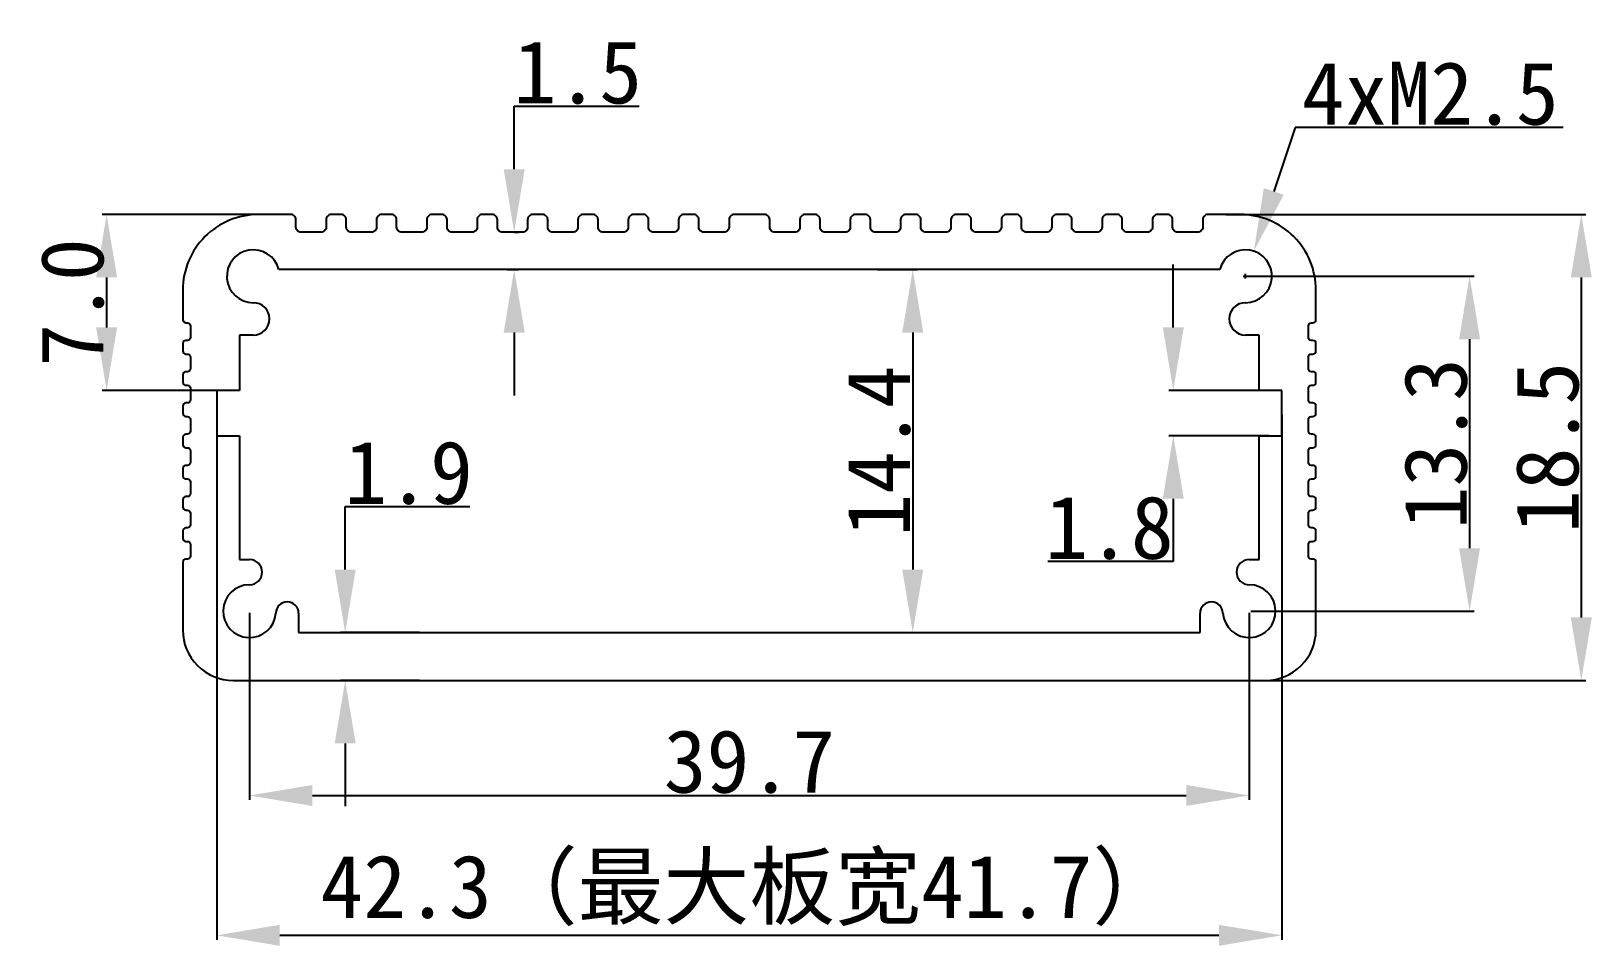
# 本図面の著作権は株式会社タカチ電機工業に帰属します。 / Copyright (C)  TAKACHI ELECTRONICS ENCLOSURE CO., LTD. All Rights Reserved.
# Model space of a CAD drawing. Header units: inches. Extents: x 5.6 to 67.5, y -8.2 to 28.1.
import ezdxf

# ---------------------------------------------------------------- set-up
doc = ezdxf.new("R2010")
doc.units = ezdxf.units.IN
doc.header["$MEASUREMENT"] = 0
doc.layers.get('Defpoints').update_dxf_attribs({"lineweight": 25})
doc.layers.add('1', color=30, linetype='Continuous')
doc.layers.add('粗实线', color=7, linetype='Continuous', lineweight=25)
doc.styles.get("Standard").update_dxf_attribs({"font": 'simhei.ttf'})
doc.dimstyles.get("Standard").update_dxf_attribs({"dimtxt": 2.5, "dimasz": 2.5, "dimexe": 0.18, "dimexo": 0.0625, "dimgap": 0.09, "dimtad": 1, "dimtoh": 1, "dimdec": 1, "dimzin": 0, "dimdsep": 46, "dimtxsty": 'Standard', "dimcen": 0.09, "dimadec": 0, "dimazin": 0, "dimtfac": 1, "dimtdec": 1, "dimtofl": 0, "dimtmove": 0, "dimatfit": 3, "dimfxl": 1, "dimtolj": 1, "dimtzin": 0, "dimarcsym": 0})

# ---------------------------------------------------------------- blocks, each defined once
blk = doc.blocks.new('*D54')
at = {"color": 0, "lineweight": -2}
for p, q in [((53.003, 20.825), (67.305, 20.825)), ((67.125, 18.325), (67.125, 4.825)), ((53.003, 2.325), (67.305, 2.325))]:
    blk.add_line(p, q, dxfattribs=at)
at = {"color": 0}
for points in [[(66.709, 18.325), (67.542, 18.325), (67.125, 20.825)], [(66.709, 4.825), (67.542, 4.825), (67.125, 2.325)]]:
    blk.add_solid(points, dxfattribs=at)
at = {"layer": 'Defpoints', "color": 0}
for p in [(52.94, 20.825), (52.94, 2.325), (67.125, 2.325)]:
    blk.add_point(p, dxfattribs=at)
at = {"color": 0, "insert": (65.785, 11.575), "char_height": 2.5, "attachment_point": 5, "rotation": 90}
blk.add_mtext('\\A1;18.5', dxfattribs=at)
blk = doc.blocks.new('*D55')
at = {"color": 0, "lineweight": -2}
for p, q in [((53.849, 18.375), (62.869, 18.375)), ((62.689, 15.875), (62.689, 7.575)), ((53.999, 5.075), (62.869, 5.075))]:
    blk.add_line(p, q, dxfattribs=at)
at = {"color": 0}
for points in [[(62.273, 15.875), (63.106, 15.875), (62.689, 18.375)], [(62.273, 7.575), (63.106, 7.575), (62.689, 5.075)]]:
    blk.add_solid(points, dxfattribs=at)
at = {"layer": 'Defpoints', "color": 0}
for p in [(53.787, 18.375), (53.937, 5.075), (62.689, 5.075)]:
    blk.add_point(p, dxfattribs=at)
at = {"color": 0, "insert": (61.349, 11.725), "char_height": 2.5, "attachment_point": 5, "rotation": 90}
blk.add_mtext('\\A1;13.3', dxfattribs=at)
blk = doc.blocks.new('*D56')
at = {"color": 0, "lineweight": -2}
for p, q in [((18.036, 6.725), (18.036, 9.225)), ((18.036, 9.225), (22.986, 9.225)), ((20.981, 4.225), (17.856, 4.225)), ((20.981, 2.325), (17.856, 2.325)), ((18.036, -0.175), (18.036, -2.675))]:
    blk.add_line(p, q, dxfattribs=at)
at = {"color": 0}
for points in [[(17.619, 6.725), (18.453, 6.725), (18.036, 4.225)], [(17.619, -0.175), (18.453, -0.175), (18.036, 2.325)]]:
    blk.add_solid(points, dxfattribs=at)
at = {"layer": 'Defpoints', "color": 0}
for p in [(21.044, 4.225), (18.036, 2.325), (21.044, 2.325)]:
    blk.add_point(p, dxfattribs=at)
at = {"color": 0, "insert": (20.556, 10.565), "char_height": 2.5, "attachment_point": 5}
blk.add_mtext('\\A1;1.9', dxfattribs=at)
blk = doc.blocks.new('*D57')
at = {"color": 0, "lineweight": -2}
for p, q in [((24.748, 22.625), (24.748, 25.125)), ((24.748, 25.125), (29.711, 25.125)), ((24.741, 20.125), (24.928, 20.125)), ((24.465, 18.64), (24.928, 18.64)), ((24.748, 16.14), (24.748, 13.64))]:
    blk.add_line(p, q, dxfattribs=at)
at = {"color": 0}
for points in [[(24.331, 22.625), (25.164, 22.625), (24.748, 20.125)], [(24.331, 16.14), (25.164, 16.14), (24.748, 18.64)]]:
    blk.add_solid(points, dxfattribs=at)
at = {"layer": 'Defpoints', "color": 0}
for p in [(24.679, 20.125), (24.748, 20.125), (24.403, 18.64)]:
    blk.add_point(p, dxfattribs=at)
at = {"color": 0, "insert": (27.274, 26.465), "char_height": 2.5, "attachment_point": 5}
blk.add_mtext('\\A1;1.5', dxfattribs=at)
blk = doc.blocks.new('*D58')
at = {"color": 0, "lineweight": -2}
for p, q in [((14.237, 5.013), (14.237, -2.424)), ((53.937, 5.013), (53.937, -2.424)), ((16.737, -2.244), (51.437, -2.244))]:
    blk.add_line(p, q, dxfattribs=at)
at = {"color": 0}
for points in [[(16.737, -1.828), (16.737, -2.661), (14.237, -2.244)], [(51.437, -1.828), (51.437, -2.661), (53.937, -2.244)]]:
    blk.add_solid(points, dxfattribs=at)
at = {"layer": 'Defpoints', "color": 0}
for p in [(14.237, 5.075), (53.937, 5.075), (53.937, -2.244)]:
    blk.add_point(p, dxfattribs=at)
at = {"color": 0, "insert": (34.087, -0.904), "char_height": 2.5, "attachment_point": 5}
blk.add_mtext('\\A1;39.7', dxfattribs=at)
blk = doc.blocks.new('*D59')
at = {"layer": '1', "color": 0, "lineweight": -2}
for p, q in [((12.937, 12.877), (12.937, -7.977)), ((55.237, 12.877), (55.237, -7.977)), ((15.437, -7.797), (52.737, -7.797))]:
    blk.add_line(p, q, dxfattribs=at)
at = {"layer": '1', "color": 0}
for points in [[(15.437, -7.381), (15.437, -8.214), (12.937, -7.797)], [(52.737, -7.381), (52.737, -8.214), (55.237, -7.797)]]:
    blk.add_solid(points, dxfattribs=at)
at = {"layer": 'Defpoints', "color": 0}
for p in [(12.937, 12.94), (55.237, 12.94), (55.237, -7.797)]:
    blk.add_point(p, dxfattribs=at)
at = {"layer": '1', "color": 0, "insert": (34.087, -6.022), "char_height": 2.5, "attachment_point": 5}
blk.add_mtext('\\A1;42.3（最大板宽41.7）', dxfattribs=at)
blk = doc.blocks.new('*D60')
at = {"color": 0, "lineweight": -2}
for p, q in [((55.763, 24.284), (54.913, 21.742)), ((66.401, 24.284), (55.763, 24.284)), ((53.697, 18.375), (53.877, 18.375)), ((53.787, 18.285), (53.787, 18.465))]:
    blk.add_line(p, q, dxfattribs=at)
at = {"color": 0}
blk.add_solid([(54.517, 21.874), (55.308, 21.61), (54.12, 19.371)], dxfattribs=at)
at = {"layer": 'Defpoints', "color": 0}
for p in [(54.12, 19.371), (53.453, 17.379)]:
    blk.add_point(p, dxfattribs=at)
at = {"color": 0, "insert": (61.127, 25.624), "char_height": 2.5, "attachment_point": 5}
blk.add_mtext('\\A1;{\\f@SimHei|b0|i0|c134|p49;4xM2.5}', dxfattribs=at)
blk = doc.blocks.new('*D61')
at = {"color": 0, "lineweight": -2}
for p, q in [((15.17, 20.825), (8.381, 20.825)), ((8.561, 18.325), (8.561, 16.34)), ((13.324, 13.84), (8.381, 13.84))]:
    blk.add_line(p, q, dxfattribs=at)
at = {"color": 0}
for points in [[(8.145, 18.325), (8.978, 18.325), (8.561, 20.825)], [(8.145, 16.34), (8.978, 16.34), (8.561, 13.84)]]:
    blk.add_solid(points, dxfattribs=at)
at = {"layer": 'Defpoints', "color": 0}
for p in [(15.233, 20.825), (8.561, 13.84), (13.387, 13.84)]:
    blk.add_point(p, dxfattribs=at)
at = {"color": 0, "insert": (7.207, 17.332), "char_height": 2.5, "attachment_point": 5, "rotation": 90}
blk.add_mtext('\\A1;7.0', dxfattribs=at)
blk = doc.blocks.new('*D62')
at = {"color": 0, "lineweight": -2}
for p, q in [((39.169, 18.64), (40.755, 18.64)), ((40.575, 16.14), (40.575, 6.725)), ((39.169, 4.225), (40.755, 4.225))]:
    blk.add_line(p, q, dxfattribs=at)
at = {"color": 0}
for points in [[(40.158, 16.14), (40.992, 16.14), (40.575, 18.64)], [(40.158, 6.725), (40.992, 6.725), (40.575, 4.225)]]:
    blk.add_solid(points, dxfattribs=at)
at = {"layer": 'Defpoints', "color": 0}
for p in [(39.106, 18.64), (39.106, 4.225), (40.575, 4.225)]:
    blk.add_point(p, dxfattribs=at)
at = {"color": 0, "insert": (39.235, 11.433), "char_height": 2.5, "attachment_point": 5, "rotation": 90}
blk.add_mtext('\\A1;14.4', dxfattribs=at)
blk = doc.blocks.new('*D64')
at = {"color": 0, "lineweight": -2}
for p, q in [((50.922, 16.34), (50.922, 18.84)), ((54.724, 13.84), (50.742, 13.84)), ((54.724, 12.04), (50.742, 12.04)), ((50.922, 9.54), (50.922, 7.04)), ((50.922, 7.04), (45.944, 7.04))]:
    blk.add_line(p, q, dxfattribs=at)
at = {"color": 0}
for points in [[(50.505, 16.34), (51.338, 16.34), (50.922, 13.84)], [(50.505, 9.54), (51.338, 9.54), (50.922, 12.04)]]:
    blk.add_solid(points, dxfattribs=at)
at = {"layer": 'Defpoints', "color": 0}
for p in [(54.787, 13.84), (50.922, 12.04), (54.787, 12.04)]:
    blk.add_point(p, dxfattribs=at)
at = {"color": 0, "insert": (48.388, 8.38), "char_height": 2.5, "attachment_point": 5}
blk.add_mtext('\\A1;1.8', dxfattribs=at)

msp = doc.modelspace()

# ---------------------------------------------------------------- linework, layer by layer
for p, q in [((52.771, 18.64), (15.403, 18.64)), ((14.387, 16.04), (13.837, 16.04)), ((13.837, 16.04), (13.837, 13.84)), ((54.337, 16.04), (53.787, 16.04)), ((54.337, 13.84), (54.337, 16.04)), ((13.837, 13.84), (12.937, 13.84)), ((12.937, 13.84), (12.937, 12.04)), ((55.237, 13.84), (54.337, 13.84)), ((55.237, 12.04), (55.237, 13.84)), ((12.937, 12.04), (13.837, 12.04)), ((13.837, 12.04), (13.837, 7.125)), ((54.337, 7.125), (54.337, 12.04)), ((54.337, 12.04), (55.237, 12.04)), ((13.837, 7.125), (14.237, 7.125)), ((53.937, 7.125), (54.337, 7.125)), ((16.187, 4.99), (16.187, 4.225)), ((51.987, 4.225), (51.987, 4.99)), ((16.187, 4.225), (51.987, 4.225))]:
    msp.add_line(p, q)
for centre, radius, start, end in [((14.387, 18.375), 1.05, 14.61845, 270), ((53.787, 18.375), 1.05, 270, 165.38155), ((14.387, 16.682), 0.643, 270, 90), ((53.787, 16.682), 0.643, 90, 270), ((14.237, 6.625), 0.5, 270, 90), ((53.937, 6.625), 0.5, 90, 270), ((14.237, 5.075), 1.05, 90, 355.33588), ((53.937, 5.075), 1.05, 184.66412, 90), ((15.735, 4.99), 0.452, 0, 180), ((52.438, 4.99), 0.452, 0, 180)]:
    msp.add_arc(centre, radius, start, end)
at = {"layer": '粗实线'}
msp.add_lwpolyline([(33.279, 20.325, -0.414214), (33.079, 20.125), (32.279, 20.125, -0.414214), (32.079, 20.325), (32.079, 20.625, 0.414214), (31.879, 20.825), (31.479, 20.825, 0.414214), (31.279, 20.625), (31.279, 20.325, -0.414214), (31.079, 20.125), (30.279, 20.125, -0.414214), (30.079, 20.325), (30.079, 20.625, 0.414214), (29.879, 20.825), (29.479, 20.825, 0.414214), (29.279, 20.625), (29.279, 20.325, -0.414214), (29.079, 20.125), (28.279, 20.125, -0.414214), (28.079, 20.325), (28.079, 20.625, 0.414214), (27.879, 20.825), (27.479, 20.825, 0.414214), (27.279, 20.625), (27.279, 20.325, -0.414214), (27.079, 20.125), (26.279, 20.125, -0.414214), (26.079, 20.325), (26.079, 20.625, 0.414214), (25.879, 20.825), (25.479, 20.825, 0.414214), (25.279, 20.625), (25.279, 20.325, -0.414214), (25.079, 20.125), (24.279, 20.125, -0.414214), (24.079, 20.325), (24.079, 20.625, 0.414214), (23.879, 20.825), (23.479, 20.825, 0.414214), (23.279, 20.625), (23.279, 20.325, -0.414214), (23.079, 20.125), (22.279, 20.125, -0.414214), (22.079, 20.325), (22.079, 20.625, 0.414214), (21.879, 20.825), (21.479, 20.825, 0.414214), (21.279, 20.625), (21.279, 20.325, -0.414214), (21.079, 20.125), (20.279, 20.125, -0.414214), (20.079, 20.325), (20.079, 20.625, 0.414214), (19.879, 20.825), (19.479, 20.825, 0.414214), (19.279, 20.625), (19.279, 20.325, -0.414214), (19.079, 20.125), (18.279, 20.125, -0.414214), (18.079, 20.325), (18.079, 20.625, 0.414214), (17.879, 20.825), (17.479, 20.825, 0.414214), (17.279, 20.625), (17.279, 20.325, -0.414214), (17.079, 20.125), (16.279, 20.125, -0.414214), (16.079, 20.325), (16.079, 20.625, 0.414214), (15.879, 20.825), (14.587, 20.825, 0.414214), (11.587, 17.825), (11.587, 16.645, 0.414214), (11.707, 16.525), (11.767, 16.525, -0.414214), (11.887, 16.405), (11.887, 15.945, -0.414214), (11.767, 15.825), (11.707, 15.825, 0.414214), (11.587, 15.705), (11.587, 15.405, 0.414214), (11.707, 15.285), (11.767, 15.285, -0.414214), (11.887, 15.165), (11.887, 14.705, -0.414214), (11.767, 14.585), (11.707, 14.585, 0.414214), (11.587, 14.465), (11.587, 14.165, 0.414214), (11.707, 14.045), (11.767, 14.045, -0.414214), (11.887, 13.925), (11.887, 13.465, -0.414214), (11.767, 13.345), (11.707, 13.345, 0.414214), (11.587, 13.225), (11.587, 12.925, 0.414214), (11.707, 12.805), (11.767, 12.805, -0.414214), (11.887, 12.685), (11.887, 12.225, -0.414214), (11.767, 12.105), (11.707, 12.105, 0.414214), (11.587, 11.985), (11.587, 11.685, 0.414214), (11.707, 11.565), (11.767, 11.565, -0.414214), (11.887, 11.445), (11.887, 10.985, -0.414214), (11.767, 10.865), (11.707, 10.865, 0.414214), (11.587, 10.745), (11.587, 10.445, 0.414214), (11.707, 10.325), (11.767, 10.325, -0.414214), (11.887, 10.205), (11.887, 9.745, -0.414214), (11.767, 9.625), (11.707, 9.625, 0.414214), (11.587, 9.505), (11.587, 9.205, 0.414214), (11.707, 9.085), (11.767, 9.085, -0.414214), (11.887, 8.965), (11.887, 8.505, -0.414214), (11.767, 8.385), (11.707, 8.385, 0.414214), (11.587, 8.265), (11.587, 7.965, 0.414214), (11.707, 7.845), (11.767, 7.845, -0.414214), (11.887, 7.725), (11.887, 7.265, -0.414214), (11.767, 7.145), (11.707, 7.145, 0.414214), (11.587, 7.025), (11.587, 4.325, 0.414214), (13.587, 2.325), (54.587, 2.325, 0.414214), (56.587, 4.325), (56.587, 7.025, 0.414214), (56.467, 7.145), (56.407, 7.145, -0.414214), (56.287, 7.265), (56.287, 7.725, -0.414214), (56.407, 7.845), (56.467, 7.845, 0.414214), (56.587, 7.965), (56.587, 8.265, 0.414214), (56.467, 8.385), (56.407, 8.385, -0.414214), (56.287, 8.505), (56.287, 8.965, -0.414214), (56.407, 9.085), (56.467, 9.085, 0.414214), (56.587, 9.205), (56.587, 9.505, 0.414214), (56.467, 9.625), (56.407, 9.625, -0.414214), (56.287, 9.745), (56.287, 10.205, -0.414214), (56.407, 10.325), (56.467, 10.325, 0.414214), (56.587, 10.445), (56.587, 10.745, 0.414214), (56.467, 10.865), (56.407, 10.865, -0.414214), (56.287, 10.985), (56.287, 11.445, -0.414214), (56.407, 11.565), (56.467, 11.565, 0.414214), (56.587, 11.685), (56.587, 11.985, 0.414214), (56.467, 12.105), (56.407, 12.105, -0.414214), (56.287, 12.225), (56.287, 12.685, -0.414214), (56.407, 12.805), (56.467, 12.805, 0.414214), (56.587, 12.925), (56.587, 13.225, 0.414214), (56.467, 13.345), (56.407, 13.345, -0.414214), (56.287, 13.465), (56.287, 13.925, -0.414214), (56.407, 14.045), (56.467, 14.045, 0.414214), (56.587, 14.165), (56.587, 14.465, 0.414214), (56.467, 14.585), (56.407, 14.585, -0.414214), (56.287, 14.705), (56.287, 15.165, -0.414214), (56.407, 15.285), (56.467, 15.285, 0.414214), (56.587, 15.405), (56.587, 15.705, 0.414214), (56.467, 15.825), (56.407, 15.825, -0.414214), (56.287, 15.945), (56.287, 16.405, -0.414214), (56.407, 16.525), (56.467, 16.525, 0.414214), (56.587, 16.645), (56.587, 17.825, 0.414214), (53.587, 20.825), (52.294, 20.825, 0.414214), (52.094, 20.625), (52.094, 20.325, -0.414214), (51.894, 20.125), (51.094, 20.125, -0.414214), (50.894, 20.325), (50.894, 20.625, 0.414214), (50.694, 20.825), (50.294, 20.825, 0.414214), (50.094, 20.625), (50.094, 20.325, -0.414214), (49.894, 20.125), (49.094, 20.125, -0.414214), (48.894, 20.325), (48.894, 20.625, 0.414214), (48.694, 20.825), (48.294, 20.825, 0.414214), (48.094, 20.625), (48.094, 20.325, -0.414214), (47.894, 20.125), (47.094, 20.125, -0.414214), (46.894, 20.325), (46.894, 20.625, 0.414214), (46.694, 20.825), (46.294, 20.825, 0.414214), (46.094, 20.625), (46.094, 20.325, -0.414214), (45.894, 20.125), (45.094, 20.125, -0.414214), (44.894, 20.325), (44.894, 20.625, 0.414214), (44.694, 20.825), (44.294, 20.825, 0.414214), (44.094, 20.625), (44.094, 20.325, -0.414214), (43.894, 20.125), (43.094, 20.125, -0.414214), (42.894, 20.325), (42.894, 20.625, 0.414214), (42.694, 20.825), (42.294, 20.825, 0.414214), (42.094, 20.625), (42.094, 20.325, -0.414214), (41.894, 20.125), (41.094, 20.125, -0.414214), (40.894, 20.325), (40.894, 20.625, 0.414214), (40.694, 20.825), (40.294, 20.825, 0.414214), (40.094, 20.625), (40.094, 20.325, -0.414214), (39.894, 20.125), (39.094, 20.125, -0.414214), (38.894, 20.325), (38.894, 20.625, 0.414214), (38.694, 20.825), (38.294, 20.825, 0.414214), (38.094, 20.625), (38.094, 20.325, -0.414214), (37.894, 20.125), (37.094, 20.125, -0.414214), (36.894, 20.325), (36.894, 20.625, 0.414214), (36.694, 20.825), (36.294, 20.825, 0.414214), (36.094, 20.625), (36.094, 20.325, -0.414214), (35.894, 20.125), (35.094, 20.125, -0.414214), (34.894, 20.325), (34.894, 20.625, 0.414214), (34.694, 20.825), (33.479, 20.825, 0.414214), (33.279, 20.625)], format="xyb", close=True, dxfattribs=at)

# ---------------------------------------------------------------- dimensions: what is measured, and where the dimension line sits
for base, p1, p2, picture, middle in [((24.748, 20.125), (24.403, 18.64), (24.679, 20.125), '*D57', (27.274, 26.465)), ((8.561, 13.84), (15.233, 20.825), (13.387, 13.84), '*D61', (7.207, 17.332)), ((67.125, 2.325), (52.94, 20.825), (52.94, 2.325), '*D54', (65.785, 11.575)), ((40.575, 4.225), (39.106, 18.64), (39.106, 4.225), '*D62', (39.235, 11.433)), ((50.922, 12.04), (54.787, 13.84), (54.787, 12.04), '*D64', (48.388, 8.38)), ((62.689, 5.075), (53.787, 18.375), (53.937, 5.075), '*D55', (61.349, 11.725))]:
    dim = msp.add_linear_dim(base=base, p1=p1, p2=p2, angle=90, dimstyle='Standard')
    dim.commit()
    dim.dimension.update_dxf_attribs({"geometry": picture, "text_midpoint": middle})
dim = msp.add_diameter_dim_2p(p1=(53.453, 17.379), p2=(54.12, 19.371), text='{\\f@SimHei|b0|i0|c134|p49;4xM2.5}', dimstyle='Standard')
dim.commit()
dim.dimension.update_dxf_attribs({"geometry": '*D60', "text_midpoint": (61.127, 24.284), "dimtype": 163})
dim = msp.add_linear_dim(base=(18.036, 2.325), p1=(21.044, 4.225), p2=(21.044, 2.325), angle=90, dimstyle='Standard')
dim.commit()
dim.dimension.update_dxf_attribs({"geometry": '*D56', "text_midpoint": (20.556, 9.225), "dimtype": 160})
dim = msp.add_linear_dim(base=(53.937, -2.244), p1=(14.237, 5.075), p2=(53.937, 5.075), dimstyle='Standard')
dim.commit()
dim.dimension.update_dxf_attribs({"geometry": '*D58', "text_midpoint": (34.087, -0.904)})
at = {"layer": '1'}
dim = msp.add_linear_dim(base=(55.237, -7.797), p1=(12.937, 12.94), p2=(55.237, 12.94), text='<>（最大板宽41.7）', dimstyle='Standard', dxfattribs=at)
dim.commit()
dim.dimension.update_dxf_attribs({"geometry": '*D59', "text_midpoint": (34.087, -6.022)})

doc.saveas('drawing.dxf')
